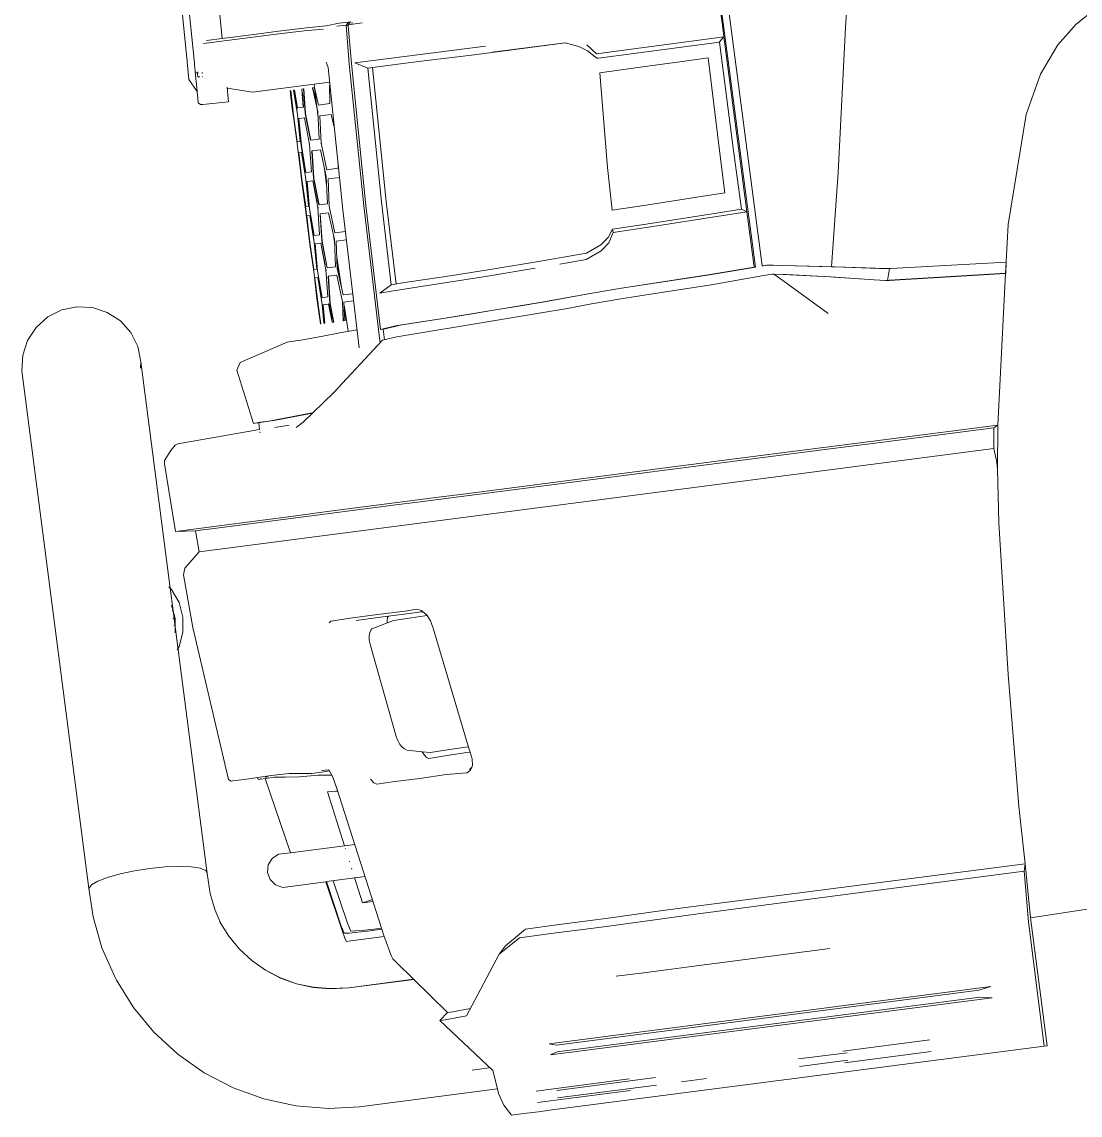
# Model space of a CAD drawing. Header units: millimetres. Extents: x 1010 to 1494, y -119 to 564.
# Drawn here: x 1414.791 to 1415.418, y 479.443 to 480.091 of the extents above; entities that cross this region are included whole.
import ezdxf

# ---------------------------------------------------------------- set-up
doc = ezdxf.new("R2010")
doc.units = ezdxf.units.MM
doc.layers.get('0').update_dxf_attribs({"lineweight": 9})
doc.layers.add('Edges', color=7, linetype='Continuous', lineweight=9)

# ---------------------------------------------------------------- blocks, each defined once
blk = doc.blocks.new('rs')
at = {"layer": 'Edges'}
for p, q in [((-145.713, 13.207), (-145.693, -1.189)), ((-160.62, 8.757), (-160.69, 6.463)), ((-160.878, 6.718), (-160.823, 8.495)), ((-159.827, 7.146), (-159.807, 7.792)), ((-145.9, 7.904), (-145.9, 5.531)), ((-160.276, 7.048), (-159.83, 7.048)), ((-159.827, 7.146), (-159.83, 7.048)), ((-158.938, 7.048), (-159.83, 7.048)), ((-158.241, 7.049), (-158.938, 7.048)), ((-157.455, 7.04), (-158.241, 7.049)), ((-156.91, 7.022), (-157.455, 7.04)), ((-156.536, 7.049), (-156.91, 7.022)), ((-156.274, 7.049), (-156.536, 7.049)), ((-156.274, 7.049), (-156.353, 6.974)), ((-156.216, 7.047), (-156.274, 7.049)), ((-156.216, 7.047), (-156.259, 7.007)), ((-156.213, 7.049), (-156.216, 7.047)), ((-142.532, 5.109), (-142.107, 7.195)), ((-160.878, 6.718), (-160.878, 6.688)), ((-160.878, 6.688), (-160.877, 6.717)), ((-160.362, 6.974), (-158.322, 6.974)), ((-158.322, 6.974), (-157.535, 6.966)), ((-157.535, 6.966), (-156.99, 6.945)), ((-156.615, 6.974), (-156.353, 6.974)), ((-156.353, 6.974), (-156.402, 5.893)), ((-156.294, 6.946), (-156.353, 6.974)), ((-156.294, 6.954), (-156.353, 6.974)), ((-156.343, 5.893), (-156.294, 6.946)), ((-156.294, 6.954), (-156.293, 6.974)), ((-156.294, 6.954), (-156.294, 6.946)), ((-156.259, 7.007), (-156.293, 6.974)), ((-155.897, 6.974), (-156.293, 6.974)), ((-156.259, 7.007), (-156.258, 7.007)), ((-156.205, 7.011), (-156.154, 7.015)), ((-145.933, 6.974), (-145.931, 5.531)), ((-160.883, 6.528), (-160.898, 6.034)), ((-160.882, 6.557), (-160.883, 6.528)), ((-160.879, 6.637), (-160.882, 6.557)), ((-160.879, 6.656), (-160.878, 6.688)), ((-160.879, 6.656), (-160.879, 6.637)), ((-160.691, 6.44), (-160.693, 6.384)), ((-160.69, 6.463), (-160.691, 6.441)), ((-160.691, 6.44), (-160.691, 6.441)), ((-160.696, 6.221), (-160.715, 5.676)), ((-160.694, 6.319), (-160.696, 6.256)), ((-160.696, 6.256), (-160.694, 6.257)), ((-160.695, 6.247), (-160.696, 6.256)), ((-160.695, 6.247), (-160.696, 6.221)), ((-160.693, 6.361), (-160.694, 6.346)), ((-160.694, 6.346), (-160.694, 6.337)), ((-160.694, 6.337), (-160.694, 6.319)), ((-160.694, 6.213), (-160.693, 6.218)), ((-160.693, 6.212), (-160.694, 6.213)), ((-160.693, 6.384), (-160.693, 6.361)), ((-160.693, 6.244), (-160.692, 6.249)), ((-160.692, 6.242), (-160.693, 6.244)), ((-160.692, 6.249), (-160.691, 6.25)), ((-160.646, 6.181), (-160.667, 6.203)), ((-160.641, 6.163), (-160.644, 6.07)), ((-160.627, 6.163), (-160.626, 6.213)), ((-160.498, 6.173), (-160.519, 6.173)), ((-160.499, 6.16), (-160.518, 6.16)), ((-160.898, 6.034), (-160.712, 5.672)), ((-160.587, 6.069), (-160.644, 6.07)), ((-160.505, 6.066), (-160.508, 6.066)), ((-157.001, 5.868), (-157.103, 1.869)), ((-157.033, 6.019), (-157.001, 5.868)), ((-156.402, 5.893), (-156.512, 1.903)), ((-156.45, 1.904), (-156.343, 5.893)), ((-156.247, 5.893), (-155.905, 5.703)), ((-156.247, 5.893), (-152.567, 5.893)), ((-160.718, 5.582), (-160.722, 5.351)), ((-160.718, 5.582), (-160.716, 5.628)), ((-160.715, 5.584), (-160.718, 5.582)), ((-160.715, 5.676), (-160.716, 5.636)), ((-160.716, 5.636), (-160.716, 5.628)), ((-159.881, 5.364), (-159.871, 5.684)), ((-159.18, 5.454), (-159.872, 5.652)), ((-156.006, 1.949), (-155.905, 5.703)), ((-155.905, 5.703), (-155.771, 5.701)), ((-155.771, 5.701), (-155.872, 1.949)), ((-154.766, 5.701), (-155.771, 5.701)), ((-154.17, 5.7), (-154.766, 5.701)), ((-153.531, 5.695), (-154.17, 5.7)), ((-152.914, 5.694), (-153.531, 5.695)), ((-152.914, 5.694), (-150.337, 5.694)), ((-150.347, 5.698), (-152.403, 5.698)), ((-149.984, 5.541), (-150.347, 5.698)), ((-149.984, 5.541), (-149.756, 5.39)), ((-149.515, 5.279), (-149.758, 5.566)), ((-145.931, 5.531), (-145.9, 5.531)), ((-145.931, 5.531), (-145.93, 5.295)), ((-145.887, -1.201), (-145.9, 5.531)), ((-160.722, 5.351), (-160.669, 5.294)), ((-160.669, 5.294), (-160.605, 5.291)), ((-160.605, 5.291), (-159.884, 5.271)), ((-159.881, 5.351), (-159.884, 5.271)), ((-159.881, 5.351), (-159.881, 5.364)), ((-157.45, 5.454), (-159.18, 5.454)), ((-158.134, 5.357), (-158.14, 4.859)), ((-158.139, 4.859), (-158.133, 5.357)), ((-158.133, 5.357), (-158.134, 5.357)), ((-158.133, 4.672), (-158.124, 5.357)), ((-158.124, 5.357), (-158.133, 5.357)), ((-158.121, 5.357), (-158.132, 4.672)), ((-158.124, 5.357), (-158.121, 5.357)), ((-158.039, 5.357), (-158.015, 4.672)), ((-158.035, 5.357), (-158.039, 5.357)), ((-158.015, 4.792), (-158.035, 5.357)), ((-158.015, 5.357), (-158.035, 5.357)), ((-157.996, 4.859), (-158.015, 5.357)), ((-158.015, 5.357), (-158.011, 5.357)), ((-158.011, 5.357), (-157.992, 4.859)), ((-157.806, 5.357), (-157.836, 4.859)), ((-157.829, 4.859), (-157.805, 5.256)), ((-157.756, 5.357), (-157.806, 5.357)), ((-157.799, 4.672), (-157.756, 5.357)), ((-157.748, 5.357), (-157.792, 4.672)), ((-157.756, 5.357), (-157.748, 5.357)), ((-157.504, 5.357), (-157.446, 4.672)), ((-157.494, 5.357), (-157.504, 5.357)), ((-157.494, 5.357), (-157.451, 5.357)), ((-157.454, 4.881), (-157.494, 5.357)), ((-157.454, 4.881), (-157.451, 5.357)), ((-157.451, 5.357), (-157.45, 5.454)), ((-157.447, 5.357), (-157.451, 5.357)), ((-157.45, 5.454), (-157.012, 5.454)), ((-157.404, 4.859), (-157.447, 5.357)), ((-157.028, 5.357), (-157.083, 4.859)), ((-157.014, 5.357), (-157.028, 5.357)), ((-149.756, 5.39), (-149.529, 5.155)), ((-145.93, 5.295), (-149.515, 5.279)), ((-145.93, 5.295), (-146.074, 5.168)), ((-145.93, 5.295), (-145.928, 2.156)), ((-149.529, 5.155), (-149.476, 5.151)), ((-149.476, 5.151), (-149.48, 5.156)), ((-149.476, 5.151), (-146.074, 5.164)), ((-146.074, 5.168), (-146.074, 5.164)), ((-146.074, 5.164), (-146.07, 2.176)), ((-142.532, 5.109), (-143.255, 1.125)), ((-158.14, 4.859), (-158.14, 4.554)), ((-158.14, 4.859), (-158.139, 4.859)), ((-158.139, 4.859), (-158.139, 4.554)), ((-158.123, 3.916), (-158.133, 4.672)), ((-158.132, 4.672), (-158.121, 3.916)), ((-158.015, 4.672), (-158.042, 3.916)), ((-157.836, 4.859), (-157.996, 4.859)), ((-157.836, 4.859), (-157.829, 4.859)), ((-157.751, 3.916), (-157.799, 4.672)), ((-157.792, 4.672), (-157.744, 3.916)), ((-157.446, 4.672), (-157.509, 3.916)), ((-157.455, 4.561), (-157.454, 4.769)), ((-157.454, 4.769), (-157.454, 4.881)), ((-157.083, 4.859), (-157.404, 4.859)), ((-149.624, 2.088), (-149.496, 4.742)), ((-149.496, 4.742), (-148.489, 4.748)), ((-148.489, 4.748), (-147.175, 4.758)), ((-147.175, 4.758), (-146.443, 4.762)), ((-146.443, 4.762), (-146.463, 2.163)), ((-135.58, 4.713), (-136.13, 4.372)), ((-158.14, 4.554), (-158.132, 3.796)), ((-158.139, 4.554), (-158.14, 4.554)), ((-158.13, 3.796), (-158.139, 4.554)), ((-158.038, 3.916), (-158.017, 4.497)), ((-158.025, 3.796), (-157.996, 4.554)), ((-157.992, 4.554), (-158.021, 3.796)), ((-157.996, 4.554), (-157.992, 4.554)), ((-157.836, 4.554), (-157.992, 4.554)), ((-157.836, 4.554), (-157.79, 3.796)), ((-157.469, 3.796), (-157.404, 4.554)), ((-157.404, 4.554), (-157.083, 4.554)), ((-157.083, 4.554), (-157.044, 4.192)), ((-136.13, 4.372), (-136.714, 3.867)), ((-158.132, 3.796), (-158.14, 3.039)), ((-158.139, 3.039), (-158.13, 3.796)), ((-158.042, 3.916), (-158.123, 3.916)), ((-158.042, 3.916), (-158.038, 3.916)), ((-157.996, 3.039), (-158.025, 3.796)), ((-158.021, 3.796), (-157.992, 3.039)), ((-157.79, 3.796), (-157.836, 3.039)), ((-157.509, 3.916), (-157.751, 3.916)), ((-157.404, 3.039), (-157.469, 3.796)), ((-157.46, 3.692), (-157.459, 3.915)), ((-136.714, 3.867), (-137.295, 3.118)), ((-158.133, 2.853), (-158.123, 3.61)), ((-158.121, 3.61), (-158.132, 2.853)), ((-158.123, 3.61), (-158.121, 3.61)), ((-158.042, 3.61), (-158.121, 3.61)), ((-158.042, 3.61), (-158.015, 2.853)), ((-157.799, 2.853), (-157.751, 3.61)), ((-157.744, 3.61), (-157.792, 2.853)), ((-157.751, 3.61), (-157.744, 3.61)), ((-157.509, 3.61), (-157.744, 3.61)), ((-157.509, 3.61), (-157.446, 2.853)), ((-157.466, 2.612), (-157.464, 3.064)), ((-157.07, 3.156), (-157.083, 3.039)), ((-137.295, 3.118), (-137.838, 2.055)), ((-158.14, 3.039), (-158.139, 3.039)), ((-158.14, 2.779), (-158.14, 3.039)), ((-158.139, 2.779), (-158.14, 2.779)), ((-158.14, 2.779), (-158.132, 2.022)), ((-158.139, 2.779), (-158.139, 3.039)), ((-158.13, 2.022), (-158.139, 2.779)), ((-158.123, 2.095), (-158.133, 2.853)), ((-158.132, 2.853), (-158.121, 2.095)), ((-158.015, 2.853), (-158.042, 2.095)), ((-158.025, 2.022), (-157.996, 2.779)), ((-157.992, 2.779), (-158.021, 2.022)), ((-157.836, 3.039), (-157.996, 3.039)), ((-157.996, 2.779), (-157.992, 2.779)), ((-157.992, 2.779), (-157.836, 2.779)), ((-157.836, 2.779), (-157.79, 2.022)), ((-157.829, 2.779), (-157.836, 2.779)), ((-157.792, 2.165), (-157.829, 2.779)), ((-157.751, 2.095), (-157.799, 2.853)), ((-157.792, 2.853), (-157.744, 2.095)), ((-157.446, 2.853), (-157.509, 2.095)), ((-157.469, 2.022), (-157.404, 2.779)), ((-157.083, 3.039), (-157.404, 3.039)), ((-157.404, 2.779), (-157.083, 2.779)), ((-157.083, 2.779), (-157.081, 2.756)), ((-158.038, 2.095), (-158.017, 2.673)), ((-146.463, 2.163), (-146.469, 0.971)), ((-146.07, 2.176), (-146.064, 0.458)), ((-145.928, 2.156), (-145.923, 0.366)), ((-158.132, 2.022), (-158.14, 1.265)), ((-158.139, 1.265), (-158.13, 2.022)), ((-158.133, 1.079), (-158.123, 1.836)), ((-158.121, 1.836), (-158.132, 1.079)), ((-158.042, 2.095), (-158.123, 2.095)), ((-158.123, 1.836), (-158.121, 1.836)), ((-158.121, 1.836), (-158.042, 1.836)), ((-158.042, 2.095), (-158.038, 2.095)), ((-158.042, 1.836), (-158.015, 1.079)), ((-158.038, 1.836), (-158.042, 1.836)), ((-158.017, 1.248), (-158.038, 1.836)), ((-157.996, 1.265), (-158.025, 2.022)), ((-158.021, 2.022), (-157.992, 1.265)), ((-157.79, 2.022), (-157.836, 1.265)), ((-157.799, 1.079), (-157.751, 1.836)), ((-157.744, 1.836), (-157.792, 1.079)), ((-157.785, 1.995), (-157.783, 2.022)), ((-157.783, 2.022), (-157.784, 2.034)), ((-157.509, 2.095), (-157.751, 2.095)), ((-157.751, 1.836), (-157.744, 1.836)), ((-157.509, 1.836), (-157.744, 1.836)), ((-157.509, 1.836), (-157.446, 1.079)), ((-157.404, 1.265), (-157.469, 2.022)), ((-157.103, 1.869), (-157.147, -2.006)), ((-156.512, 1.903), (-156.55, -1.569)), ((-156.487, -1.575), (-156.45, 1.904)), ((-156.032, -0.38), (-156.006, 1.949)), ((-155.872, 1.949), (-155.898, -0.376)), ((-149.644, 0.893), (-149.624, 2.088)), ((-138.736, -0.929), (-137.838, 2.055)), ((-158.14, 1.265), (-158.14, 1.027)), ((-158.14, 1.265), (-158.139, 1.265)), ((-158.139, 1.027), (-158.139, 1.265)), ((-157.836, 1.265), (-157.996, 1.265)), ((-157.11, 1.265), (-157.404, 1.265)), ((-158.14, 1.027), (-158.132, 0.27)), ((-158.139, 1.027), (-158.14, 1.027)), ((-158.13, 0.27), (-158.139, 1.027)), ((-158.123, 0.321), (-158.133, 1.079)), ((-158.132, 1.079), (-158.121, 0.321)), ((-158.015, 1.079), (-158.042, 0.321)), ((-158.025, 0.27), (-157.996, 1.027)), ((-157.992, 1.027), (-158.021, 0.27)), ((-157.996, 1.027), (-157.992, 1.027)), ((-157.992, 1.027), (-157.836, 1.027)), ((-157.836, 1.027), (-157.79, 0.27)), ((-157.829, 1.027), (-157.836, 1.027)), ((-157.792, 0.413), (-157.829, 1.027)), ((-157.751, 0.321), (-157.799, 1.079)), ((-157.792, 1.079), (-157.744, 0.321)), ((-157.446, 1.079), (-157.509, 0.321)), ((-157.469, 0.27), (-157.404, 1.027)), ((-157.452, 1.011), (-157.456, 1.197)), ((-157.404, 1.027), (-157.113, 1.027)), ((-147.258, 0.949), (-148.685, 0.913)), ((-146.469, 0.971), (-147.258, 0.949)), ((-143.778, -1.46), (-143.255, 1.125)), ((-158.038, 0.321), (-158.017, 0.897)), ((-148.685, 0.913), (-149.644, 0.893)), ((-158.121, 0.321), (-158.123, 0.321)), ((-158.042, 0.321), (-158.121, 0.321)), ((-158.042, 0.321), (-158.038, 0.321)), ((-157.509, 0.321), (-157.751, 0.321)), ((-157.44, 0.488), (-157.459, 0.27)), ((-157.423, -0.273), (-157.442, 0.585)), ((-149.708, 0.366), (-149.854, 0.151)), ((-148.753, 0.386), (-149.708, 0.366)), ((-149.708, 0.366), (-149.7, 0.268)), ((-147.304, 0.422), (-148.753, 0.386)), ((-148.702, 0.29), (-147.199, 0.327)), ((-146.064, 0.458), (-147.304, 0.422)), ((-147.199, 0.327), (-145.923, 0.366)), ((-146.064, 0.458), (-145.923, 0.366)), ((-145.923, 0.366), (-145.92, -1.198)), ((-165.249, 0.108), (-165.659, -0.037)), ((-164.815, 0.143), (-165.249, 0.108)), ((-164.387, 0.063), (-164.815, 0.143)), ((-163.995, -0.124), (-164.387, 0.063)), ((-158.132, 0.27), (-158.14, -0.488)), ((-158.139, -0.488), (-158.13, 0.27)), ((-158.133, -0.674), (-158.123, 0.084)), ((-158.121, 0.084), (-158.132, -0.674)), ((-158.123, 0.084), (-158.121, 0.084)), ((-158.042, 0.084), (-158.121, 0.084)), ((-158.042, 0.084), (-158.015, -0.674)), ((-157.996, -0.488), (-158.025, 0.27)), ((-158.021, 0.27), (-157.992, -0.488)), ((-157.79, 0.27), (-157.836, -0.488)), ((-157.799, -0.674), (-157.751, 0.084)), ((-157.744, 0.084), (-157.792, -0.674)), ((-157.785, 0.243), (-157.783, 0.27)), ((-157.783, 0.27), (-157.784, 0.278)), ((-157.751, 0.084), (-157.744, 0.084)), ((-157.509, 0.084), (-157.744, 0.084)), ((-157.509, 0.084), (-157.446, -0.674)), ((-157.404, -0.488), (-157.469, 0.27)), ((-157.459, 0.27), (-157.427, -0.101)), ((-150.093, -0.191), (-149.86, 0.002)), ((-149.854, 0.151), (-150.082, -0.031)), ((-149.86, 0.002), (-149.7, 0.268)), ((-149.7, 0.268), (-148.702, 0.29)), ((-166.019, -0.284), (-166.302, -0.615)), ((-165.659, -0.037), (-166.019, -0.284)), ((-163.665, -0.407), (-163.995, -0.124)), ((-153.123, -0.305), (-154.372, -0.34)), ((-151.869, -0.265), (-153.123, -0.305)), ((-151.217, -0.239), (-151.869, -0.265)), ((-150.517, -0.209), (-151.217, -0.239)), ((-150.548, -0.38), (-150.093, -0.191)), ((-150.082, -0.031), (-150.517, -0.209)), ((-163.42, -0.766), (-163.665, -0.407)), ((-158.14, -0.488), (-158.139, -0.488)), ((-158.14, -0.687), (-158.14, -0.488)), ((-158.139, -0.687), (-158.139, -0.488)), ((-157.836, -0.488), (-157.996, -0.488)), ((-157.13, -0.488), (-157.404, -0.488)), ((-156.032, -0.38), (-156.375, -0.567)), ((-156.375, -0.567), (-156.051, -0.557)), ((-156.051, -0.557), (-155.336, -0.54)), ((-155.715, -0.37), (-156.032, -0.38)), ((-154.372, -0.34), (-155.715, -0.37)), ((-155.336, -0.54), (-154.664, -0.522)), ((-153.339, -0.482), (-154.664, -0.522)), ((-151.986, -0.439), (-153.339, -0.482)), ((-151.289, -0.412), (-150.548, -0.38)), ((-166.302, -0.615), (-166.491, -1.008)), ((-163.276, -1.176), (-163.42, -0.766)), ((-158.14, -0.687), (-158.134, -1.204)), ((-158.139, -0.687), (-158.14, -0.687)), ((-158.133, -1.204), (-158.139, -0.687)), ((-158.126, -1.204), (-158.133, -0.674)), ((-158.132, -0.674), (-158.124, -1.204)), ((-158.015, -0.674), (-158.034, -1.204)), ((-158.031, -1.204), (-158.015, -0.796)), ((-158.016, -1.204), (-157.996, -0.687)), ((-157.992, -0.687), (-158.012, -1.204)), ((-157.996, -0.687), (-157.992, -0.687)), ((-157.836, -0.687), (-157.992, -0.687)), ((-157.836, -0.687), (-157.805, -1.204)), ((-157.829, -0.687), (-157.836, -0.687)), ((-157.804, -1.104), (-157.829, -0.687)), ((-157.766, -1.204), (-157.799, -0.674)), ((-157.792, -0.674), (-157.759, -1.204)), ((-157.446, -0.674), (-157.491, -1.204)), ((-157.481, -1.204), (-157.447, -0.802)), ((-157.449, -1.204), (-157.404, -0.687)), ((-157.409, -0.871), (-157.439, -1.204)), ((-157.395, -1.513), (-157.411, -0.77)), ((-157.404, -0.687), (-157.132, -0.687)), ((-166.491, -1.008), (-166.572, -1.436)), ((-163.243, -1.61), (-163.276, -1.176)), ((-158.134, -1.204), (-158.124, -1.204)), ((-158.034, -1.204), (-158.031, -1.204)), ((-158.016, -1.204), (-158.031, -1.204)), ((-158.012, -1.204), (-158.016, -1.204)), ((-157.766, -1.204), (-157.805, -1.204)), ((-157.759, -1.204), (-157.766, -1.204)), ((-157.491, -1.204), (-157.481, -1.204)), ((-157.481, -1.204), (-157.449, -1.204)), ((-157.439, -1.204), (-157.449, -1.204)), ((-147.225, -1.244), (-145.924, -1.198)), ((-147.188, -1.247), (-145.887, -1.201)), ((-145.92, -1.198), (-145.924, -1.198)), ((-145.92, -1.198), (-145.887, -1.201)), ((-145.693, -1.189), (-145.661, -1.188)), ((-145.661, -1.195), (-145.693, -1.189)), ((-145.56, -1.185), (-145.661, -1.188)), ((-145.661, -1.195), (-145.661, -1.188)), ((-145.527, -1.191), (-145.661, -1.195)), ((-145.527, -1.191), (-145.56, -1.185)), ((-145.386, -1.206), (-145.527, -1.191)), ((-145.386, -1.206), (-145.101, -1.25)), ((-138.924, -1.953), (-138.736, -0.929)), ((-166.572, -16.007), (-166.572, -1.436)), ((-157.63, -1.526), (-158.11, -1.555)), ((-157.141, -1.5), (-157.63, -1.526)), ((-155.335, -1.512), (-156.059, -1.53)), ((-155.93, -1.53), (-155.208, -1.512)), ((-154.663, -1.493), (-155.335, -1.512)), ((-155.208, -1.512), (-154.539, -1.493)), ((-152.664, -1.427), (-154.663, -1.493)), ((-154.539, -1.493), (-153.892, -1.473)), ((-153.892, -1.473), (-153.236, -1.451)), ((-153.236, -1.451), (-152.572, -1.428)), ((-151.986, -1.402), (-152.664, -1.427)), ((-152.572, -1.428), (-151.906, -1.404)), ((-151.293, -1.373), (-151.986, -1.402)), ((-151.906, -1.404), (-151.224, -1.375)), ((-150.556, -1.336), (-151.293, -1.373)), ((-151.224, -1.375), (-150.495, -1.337)), ((-149.725, -1.301), (-150.556, -1.336)), ((-150.495, -1.337), (-149.671, -1.303)), ((-149.725, -1.301), (-147.233, -1.244)), ((-149.671, -1.303), (-147.188, -1.247)), ((-147.233, -1.244), (-147.225, -1.244)), ((-147.229, -1.535), (-145.684, -1.458)), ((-145.684, -1.458), (-145.455, -1.453)), ((-145.455, -1.453), (-145.405, -1.456)), ((-145.405, -1.456), (-145.398, -1.463)), ((-145.405, -1.456), (-145.144, -1.499)), ((-145.398, -1.463), (-145.397, -1.463)), ((-145.173, -1.669), (-145.398, -1.463)), ((-145.144, -1.499), (-143.837, -1.742)), ((-145.144, -1.499), (-145.057, -1.513)), ((-145.101, -1.25), (-143.778, -1.46)), ((-145.101, -1.25), (-143.684, -1.477)), ((-145.053, -1.513), (-145.057, -1.513)), ((-145.053, -1.513), (-143.837, -1.742)), ((-143.684, -1.477), (-143.778, -1.46)), ((-142.459, -1.682), (-143.684, -1.477)), ((-142.552, -1.661), (-143.684, -1.477)), ((-163.276, -1.784), (-163.243, -1.61)), ((-163.243, -1.61), (-163.243, -7.983)), ((-160.497, -1.991), (-159.122, -1.595)), ((-159.076, -1.595), (-159.122, -1.595)), ((-158.942, -1.592), (-159.076, -1.595)), ((-158.735, -1.587), (-158.942, -1.592)), ((-158.468, -1.575), (-158.735, -1.587)), ((-158.11, -1.555), (-158.468, -1.575)), ((-156.55, -1.569), (-156.553, -1.886)), ((-156.059, -1.53), (-156.487, -1.575)), ((-156.487, -1.575), (-156.357, -1.575)), ((-156.414, -1.877), (-156.419, -1.575)), ((-156.357, -1.575), (-155.93, -1.53)), ((-156.062, -1.84), (-153.342, -1.746)), ((-155.973, -1.53), (-155.907, -1.527)), ((-153.342, -1.746), (-151.986, -1.697)), ((-151.986, -1.697), (-151.293, -1.667)), ((-151.293, -1.667), (-150.559, -1.628)), ((-150.559, -1.628), (-149.729, -1.592)), ((-149.729, -1.592), (-148.769, -1.568)), ((-148.769, -1.568), (-147.229, -1.535)), ((-145.173, -1.669), (-144.041, -2.747)), ((-143.837, -1.742), (-143.74, -1.759)), ((-143.837, -1.742), (-142.64, -1.98)), ((-143.74, -1.759), (-143.037, -1.901)), ((-142.238, -1.71), (-142.552, -1.661)), ((-142.552, -1.661), (-142.179, -1.722)), ((-142.179, -1.722), (-142.459, -1.682)), ((-142.273, -2.041), (-142.179, -1.722)), ((-142.144, -1.719), (-142.238, -1.71)), ((-142.179, -1.722), (-142.238, -1.71)), ((-142.144, -1.719), (-142.179, -1.722)), ((-142.144, -1.719), (-142.137, -1.719)), ((-142.137, -1.719), (-138.925, -1.96)), ((-160.618, -2.186), (-160.497, -1.991)), ((-158.025, -3.165), (-156.477, -1.883)), ((-156.553, -1.886), (-156.547, -1.941)), ((-156.477, -1.883), (-156.062, -1.84)), ((-142.64, -1.98), (-142.333, -2.036)), ((-142.333, -2.036), (-142.232, -2.045)), ((-142.232, -2.045), (-142.217, -2.042)), ((-142.232, -2.045), (-138.981, -2.269)), ((-138.974, -2.263), (-142.217, -2.042)), ((-138.925, -1.96), (-138.981, -2.269)), ((-138.974, -2.263), (-138.918, -1.954)), ((-138.925, -1.96), (-138.924, -1.953)), ((-138.918, -1.954), (-138.925, -1.96)), ((-138.918, -1.954), (-138.924, -1.953)), ((-160.348, -3.722), (-160.618, -2.186)), ((-139.741, -6.441), (-138.981, -2.269)), ((-138.981, -2.269), (-138.974, -2.263)), ((-158.967, -3.868), (-158.025, -3.165)), ((-159.22, -3.676), (-158.687, -3.644)), ((-159.072, -3.676), (-158.679, -3.653)), ((-158.687, -3.644), (-158.666, -3.643)), ((-162.516, -4.013), (-160.199, -3.91)), ((-160.348, -3.722), (-160.296, -3.721)), ((-160.296, -3.721), (-160.146, -3.718)), ((-160.199, -3.722), (-160.296, -3.721)), ((-160.147, -3.721), (-160.199, -3.722)), ((-160.199, -3.914), (-160.199, -3.722)), ((-160.147, -3.721), (-159.998, -3.718)), ((-160.146, -3.718), (-159.917, -3.712)), ((-159.998, -3.718), (-159.769, -3.712)), ((-159.917, -3.712), (-159.619, -3.699)), ((-159.769, -3.712), (-159.471, -3.699)), ((-159.478, -3.906), (-159.769, -3.911)), ((-159.22, -3.676), (-159.619, -3.699)), ((-159.363, -3.904), (-159.478, -3.906)), ((-159.471, -3.699), (-159.072, -3.676)), ((-159.175, -3.989), (-158.967, -3.868)), ((-162.948, -4.429), (-162.735, -4.179)), ((-162.735, -4.179), (-162.595, -4.048)), ((-162.595, -4.048), (-162.516, -4.013)), ((-160.199, -4.007), (-160.199, -3.976)), ((-162.96, -4.524), (-162.948, -4.429)), ((-162.895, -6.431), (-162.96, -4.524)), ((-162.339, -6.491), (-162.895, -6.431)), ((-159.432, -6.431), (-162.895, -6.431)), ((-162.284, -6.49), (-162.339, -6.491)), ((-162.31, -7.08), (-162.339, -6.491)), ((-161.887, -6.49), (-162.284, -6.49)), ((-161.887, -6.49), (-161.6, -6.491)), ((-161.6, -6.491), (-156.772, -6.491)), ((-159.432, -6.431), (-158.687, -6.432)), ((-155.564, -6.432), (-158.687, -6.432)), ((-156.772, -6.491), (-156.01, -6.493)), ((-156.01, -6.493), (-144.695, -6.497)), ((-155.564, -6.432), (-154.717, -6.434)), ((-147.509, -6.434), (-154.717, -6.434)), ((-147.509, -6.434), (-144.725, -6.438)), ((-144.725, -6.438), (-142.813, -6.444)), ((-144.695, -6.497), (-142.839, -6.503)), ((-142.839, -6.503), (-139.862, -6.5)), ((-139.741, -6.441), (-142.813, -6.444)), ((-139.862, -6.5), (-139.931, -7.082)), ((-139.741, -6.441), (-139.907, -7.661)), ((-139.741, -6.441), (-139.862, -6.5)), ((-162.765, -7.489), (-162.31, -7.08)), ((-139.931, -7.082), (-162.31, -7.08)), ((-139.9, -7.468), (-139.931, -7.082)), ((-162.824, -7.666), (-162.765, -7.489)), ((-139.907, -7.661), (-139.9, -7.468)), ((-162.76, -9.16), (-162.824, -7.666)), ((-140.06, -9.155), (-139.907, -7.661)), ((-163.276, -7.94), (-163.209, -8.027)), ((-163.243, -7.983), (-163.244, -8.623)), ((-163.209, -8.027), (-163.048, -8.415)), ((-163.276, -8.463), (-163.261, -8.495)), ((-163.261, -8.495), (-163.244, -8.623)), ((-163.048, -8.415), (-162.994, -8.831)), ((-163.244, -8.623), (-163.276, -8.623)), ((-163.276, -8.831), (-163.215, -8.831)), ((-163.244, -8.623), (-163.243, -8.629)), ((-163.243, -16.022), (-163.243, -8.629)), ((-163.243, -8.629), (-163.213, -8.845)), ((-163.213, -8.845), (-163.24, -9.039)), ((-162.994, -8.831), (-163.048, -9.247)), ((-163.24, -9.039), (-163.276, -9.039)), ((-163.243, -9.06), (-163.261, -9.194)), ((-163.24, -9.039), (-163.243, -9.06)), ((-140.348, -13.383), (-140.06, -9.155)), ((-163.261, -9.194), (-163.276, -9.226)), ((-163.048, -9.247), (-163.209, -9.635)), ((-162.318, -13.495), (-162.76, -9.16)), ((-157.597, -9.462), (-158.371, -9.463)), ((-156.821, -9.465), (-157.597, -9.462)), ((-156.488, -9.456), (-156.821, -9.465)), ((-156.488, -9.456), (-156.368, -9.505)), ((-163.209, -9.635), (-163.276, -9.722)), ((-158.916, -9.478), (-158.964, -9.52)), ((-158.371, -9.463), (-158.916, -9.478)), ((-158.206, -9.545), (-157.46, -9.544)), ((-157.181, -9.684), (-157.802, -9.836)), ((-157.46, -9.544), (-156.71, -9.547)), ((-157.362, -9.728), (-157.358, -9.675)), ((-157.358, -9.675), (-157.331, -9.57)), ((-157.331, -9.57), (-157.303, -9.545)), ((-156.736, -9.671), (-157.181, -9.684)), ((-156.229, -9.668), (-156.736, -9.671)), ((-156.71, -9.547), (-156.389, -9.538)), ((-156.389, -9.538), (-156.3, -9.575)), ((-156.388, -9.517), (-156.356, -9.517)), ((-156.368, -9.505), (-156.356, -9.517)), ((-156.338, -9.536), (-156.356, -9.517)), ((-156.355, -9.537), (-156.338, -9.536)), ((-156.247, -9.63), (-156.338, -9.536)), ((-156.229, -9.668), (-156.247, -9.63)), ((-156.156, -9.823), (-156.229, -9.668)), ((-157.917, -10.139), (-157.908, -10.026)), ((-157.908, -10.026), (-157.888, -9.952)), ((-157.839, -9.868), (-157.888, -9.952)), ((-157.802, -9.836), (-157.839, -9.868)), ((-156.156, -9.823), (-156.101, -10.035)), ((-155.557, -13.457), (-156.101, -10.035)), ((-157.904, -10.29), (-157.917, -10.139)), ((-157.521, -12.904), (-157.904, -10.29)), ((-157.489, -13.017), (-157.521, -12.904)), ((-157.458, -13.122), (-157.489, -13.017)), ((-157.407, -13.196), (-157.458, -13.122)), ((-157.334, -13.278), (-157.407, -13.196)), ((-157.334, -13.278), (-157.275, -13.318)), ((-156.851, -13.421), (-157.275, -13.318)), ((-156.827, -13.481), (-156.851, -13.421)), ((-156.628, -13.475), (-156.851, -13.421)), ((-140.516, -16.839), (-140.348, -13.383)), ((-162.253, -13.55), (-162.318, -13.495)), ((-162.253, -13.55), (-162.198, -13.549)), ((-162.198, -13.549), (-162.041, -13.549)), ((-161.805, -13.546), (-162.041, -13.549)), ((-161.511, -13.542), (-161.805, -13.546)), ((-161.508, -13.541), (-161.511, -13.542)), ((-161.494, -13.601), (-161.511, -13.542)), ((-161.508, -13.541), (-161.122, -13.536)), ((-161.494, -13.601), (-161.438, -13.601)), ((-161.42, -13.586), (-161.441, -13.59)), ((-161.438, -13.601), (-161.281, -13.599)), ((-160.862, -15.742), (-161.299, -13.599)), ((-161.252, -13.563), (-161.292, -13.563)), ((-161.281, -13.599), (-161.045, -13.596)), ((-161.21, -13.563), (-161.252, -13.563)), ((-161.122, -13.536), (-160.614, -13.543)), ((-161.045, -13.596), (-160.738, -13.628)), ((-160.738, -13.628), (-160.34, -13.671)), ((-160.614, -13.543), (-159.983, -13.625)), ((-160.34, -13.671), (-159.826, -13.691)), ((-159.983, -13.625), (-159.651, -13.619)), ((-159.826, -13.691), (-159.441, -13.739)), ((-159.501, -13.582), (-159.713, -13.577)), ((-159.651, -13.619), (-159.487, -13.617)), ((-159.417, -13.799), (-159.501, -13.582)), ((-156.759, -13.582), (-156.827, -13.481)), ((-156.692, -13.629), (-156.759, -13.582)), ((-156.241, -13.611), (-156.692, -13.629)), ((-156.628, -13.475), (-156.212, -13.457)), ((-155.624, -13.602), (-156.241, -13.611)), ((-156.212, -13.457), (-155.642, -13.451)), ((-155.642, -13.451), (-155.558, -13.448)), ((-155.529, -13.6), (-155.624, -13.602)), ((-155.529, -13.6), (-155.557, -13.457)), ((-155.492, -13.793), (-155.529, -13.6)), ((-159.347, -14.13), (-159.417, -13.799)), ((-158.382, -13.991), (-158.306, -14.105)), ((-155.586, -14.1), (-155.514, -13.979)), ((-155.514, -13.979), (-155.492, -13.793)), ((-159.623, -14.192), (-159.397, -14.201)), ((-159.344, -15.742), (-159.623, -14.192)), ((-159.397, -14.201), (-159.333, -14.208)), ((-158.571, -18.398), (-159.347, -14.13)), ((-158.306, -14.105), (-158.231, -14.158)), ((-158.231, -14.158), (-157.718, -14.148)), ((-157.718, -14.148), (-157.01, -14.149)), ((-157.01, -14.149), (-156.27, -14.138)), ((-156.27, -14.138), (-155.681, -14.166)), ((-155.681, -14.166), (-155.586, -14.1)), ((-155.553, -14.045), (-155.61, -14.084)), ((-155.564, -14.065), (-155.569, -14.067)), ((-155.52, -14.046), (-155.521, -14.046)), ((-166.302, -15.837), (-166.491, -15.919)), ((-166.019, -15.767), (-166.302, -15.837)), ((-165.659, -15.714), (-166.019, -15.767)), ((-165.249, -15.681), (-165.659, -15.714)), ((-164.815, -15.672), (-165.249, -15.681)), ((-164.387, -15.685), (-164.815, -15.672)), ((-163.995, -15.721), (-164.387, -15.685)), ((-163.665, -15.777), (-163.995, -15.721)), ((-163.42, -15.849), (-163.665, -15.777)), ((-163.276, -15.933), (-163.42, -15.849)), ((-161.527, -16), (-161.395, -15.834)), ((-161.395, -15.834), (-161.204, -15.742)), ((-161.204, -15.742), (-160.862, -15.742)), ((-160.862, -15.742), (-159.054, -15.742)), ((-159.328, -15.834), (-159.329, -15.826)), ((-166.491, -15.919), (-166.572, -16.007)), ((-166.572, -16.007), (-166.561, -16.809)), ((-163.249, -16.004), (-163.276, -15.933)), ((-163.243, -16.022), (-163.249, -16.004)), ((-163.235, -16.582), (-163.243, -16.022)), ((-161.575, -16.207), (-161.527, -16)), ((-161.575, -16.207), (-161.527, -16.414)), ((-161.527, -16.414), (-161.395, -16.581)), ((-159.261, -16.207), (-159.265, -16.186)), ((-159.223, -16.414), (-159.228, -16.39)), ((-163.166, -17.039), (-163.235, -16.582)), ((-161.395, -16.581), (-161.204, -16.673)), ((-159.99, -16.673), (-161.204, -16.673)), ((-159.99, -16.673), (-159.701, -18.144)), ((-159.99, -16.673), (-159.986, -16.673)), ((-159.973, -16.673), (-159.986, -16.673)), ((-159.973, -16.673), (-159.727, -17.928)), ((-158.885, -16.673), (-159.973, -16.673)), ((-159.54, -17.895), (-159.779, -16.673)), ((-159.049, -17.385), (-159.179, -16.661)), ((-166.561, -16.809), (-166.426, -17.699)), ((-163.044, -17.45), (-163.166, -17.039)), ((-140.532, -17.156), (-140.529, -17.09)), ((-140.529, -17.09), (-140.516, -16.839)), ((-159.049, -17.385), (-158.765, -17.333)), ((-158.823, -17.391), (-159.049, -17.385)), ((-158.754, -17.392), (-158.823, -17.391)), ((-140.562, -18.685), (-140.533, -17.245)), ((-140.533, -17.245), (-140.532, -17.156)), ((-166.426, -17.699), (-166.17, -18.564)), ((-163.066, -17.405), (-163.044, -17.45)), ((-163.044, -17.45), (-163.044, -17.451)), ((-163.044, -17.451), (-163.043, -17.454)), ((-163.043, -17.455), (-163.043, -17.454)), ((-162.873, -17.829), (-163.043, -17.455)), ((-162.873, -17.831), (-162.873, -17.829)), ((-162.624, -18.226), (-162.873, -17.831)), ((-159.697, -18.05), (-159.727, -17.928)), ((-159.51, -18.016), (-159.54, -17.895)), ((-162.624, -18.228), (-162.624, -18.226)), ((-162.322, -18.587), (-162.624, -18.228)), ((-159.701, -18.144), (-159.669, -18.276)), ((-159.697, -18.05), (-159.685, -18.099)), ((-159.685, -18.099), (-159.664, -18.165)), ((-159.655, -18.331), (-159.669, -18.276)), ((-159.527, -18.178), (-159.664, -18.165)), ((-159.017, -18.19), (-159.527, -18.178)), ((-159.498, -18.066), (-159.51, -18.016)), ((-159.476, -18.131), (-159.498, -18.066)), ((-159.476, -18.131), (-159.34, -18.144)), ((-159.34, -18.144), (-159.338, -18.144)), ((-159.085, -18.151), (-159.338, -18.144)), ((-158.832, -18.157), (-159.085, -18.151)), ((-158.609, -18.19), (-159.017, -18.19)), ((-158.832, -18.157), (-158.83, -18.157)), ((-158.83, -18.157), (-158.615, -18.157)), ((-166.17, -18.564), (-166.139, -18.642)), ((-162.322, -18.589), (-162.322, -18.587)), ((-161.974, -18.905), (-162.322, -18.589)), ((-159.632, -18.401), (-159.655, -18.331)), ((-159.507, -18.401), (-159.632, -18.401)), ((-159.004, -18.399), (-159.507, -18.401)), ((-158.571, -18.398), (-159.004, -18.399)), ((-158.571, -18.398), (-158.562, -18.448)), ((-158.562, -18.448), (-158.444, -18.947)), ((-166.139, -18.642), (-165.769, -19.461)), ((-161.586, -19.174), (-161.974, -18.905)), ((-161.974, -18.905), (-161.974, -18.907)), ((-161.974, -18.907), (-161.586, -19.177)), ((-154.825, -18.923), (-155.446, -19.3)), ((-155.244, -19.091), (-154.628, -18.708)), ((-153.873, -18.916), (-154.825, -18.923)), ((-154.628, -18.708), (-153.685, -18.697)), ((-153.119, -18.921), (-153.873, -18.916)), ((-153.685, -18.697), (-152.946, -18.698)), ((-152.379, -18.921), (-153.119, -18.921)), ((-152.946, -18.698), (-152.226, -18.695)), ((-151.636, -18.916), (-152.379, -18.921)), ((-152.226, -18.695), (-151.5, -18.687)), ((-150.878, -18.908), (-151.636, -18.916)), ((-151.5, -18.687), (-150.759, -18.679)), ((-150.079, -18.903), (-150.878, -18.908)), ((-150.759, -18.679), (-149.974, -18.675)), ((-148.02, -18.897), (-150.079, -18.903)), ((-149.974, -18.675), (-140.562, -18.685)), ((-148.02, -18.897), (-140.615, -18.891)), ((-140.672, -20.307), (-140.615, -18.891)), ((-140.562, -18.685), (-140.615, -18.891)), ((-140.562, -18.685), (-140.604, -20.203)), ((-161.164, -19.391), (-161.586, -19.174)), ((-161.586, -19.177), (-161.164, -19.393)), ((-158.444, -18.947), (-158.409, -19.049)), ((-158.409, -19.049), (-158.336, -19.147)), ((-158.336, -19.147), (-157.909, -19.689)), ((-155.446, -19.3), (-155.244, -19.091)), ((-165.769, -19.461), (-165.29, -20.225)), ((-160.716, -19.55), (-161.164, -19.391)), ((-161.164, -19.393), (-160.716, -19.552)), ((-155.446, -19.3), (-155.976, -20.052)), ((-160.251, -19.649), (-160.716, -19.55)), ((-160.716, -19.552), (-160.251, -19.651)), ((-159.732, -19.689), (-160.251, -19.649)), ((-160.251, -19.651), (-159.732, -19.692)), ((-157.909, -19.689), (-159.732, -19.689)), ((-159.732, -19.692), (-157.907, -19.692)), ((-157.089, -20.729), (-157.909, -19.689)), ((-155.976, -20.052), (-156.578, -20.891)), ((-165.29, -20.225), (-164.711, -20.919)), ((-152.287, -20.334), (-151.584, -20.335)), ((-151.584, -20.335), (-150.875, -20.338)), ((-150.875, -20.338), (-150.165, -20.338)), ((-150.165, -20.338), (-146.273, -20.33)), ((-140.684, -23.804), (-140.672, -20.307)), ((-138.695, -20.164), (-140.604, -20.203)), ((-140.604, -23.804), (-140.604, -20.203)), ((-157.334, -20.923), (-157.089, -20.729)), ((-157.089, -20.729), (-156.938, -20.727)), ((-156.938, -20.727), (-156.441, -20.7)), ((-164.711, -20.919), (-164.042, -21.53)), ((-157.181, -20.923), (-157.334, -20.923)), ((-157.334, -20.923), (-156.044, -22.501)), ((-156.578, -20.891), (-157.181, -20.923)), ((-164.042, -21.53), (-163.295, -22.048)), ((-154.383, -21.963), (-154.192, -22.023)), ((-141.952, -21.963), (-154.383, -21.963)), ((-142.293, -22.023), (-141.952, -21.963)), ((-163.295, -22.048), (-162.484, -22.464)), ((-154.386, -22.277), (-154.193, -22.217)), ((-141.953, -22.277), (-154.386, -22.277)), ((-142.293, -22.217), (-154.193, -22.217)), ((-142.293, -22.023), (-154.192, -22.023)), ((-141.953, -22.277), (-142.293, -22.217)), ((-162.484, -22.464), (-161.624, -22.77)), ((-156.411, -22.412), (-156.612, -22.412)), ((-156.133, -22.409), (-156.411, -22.412)), ((-156.119, -22.409), (-156.133, -22.409)), ((-156.044, -22.501), (-155.981, -23.028)), ((-161.624, -22.77), (-160.729, -22.96)), ((-160.729, -22.96), (-159.861, -23.028)), ((-159.861, -23.028), (-155.981, -23.028)), ((-155.981, -23.028), (-155.966, -23.158)), ((-155.861, -23.495), (-155.966, -23.158)), ((-155.682, -23.803), (-155.861, -23.495)), ((-154.917, -23.224), (-152.301, -23.224)), ((-154.347, -23.493), (-151.567, -23.493)), ((-154.344, -23.279), (-151.565, -23.279)), ((-150.152, -23.493), (-150.861, -23.493)), ((-146.171, -23.493), (-147.533, -23.493)), ((-147.532, -23.279), (-146.169, -23.279)), ((-146.279, -23.224), (-143.832, -23.224)), ((-155.682, -23.803), (-155.416, -23.803)), ((-155.416, -23.803), (-154.927, -23.804)), ((-154.926, -23.804), (-154.927, -23.804)), ((-154.62, -23.804), (-154.926, -23.804)), ((-154.922, -23.547), (-152.302, -23.547)), ((-154.62, -23.804), (-154.616, -23.804)), ((-154.616, -23.804), (-140.684, -23.804)), ((-146.28, -23.547), (-143.832, -23.547)), ((-140.684, -23.804), (-140.604, -23.804))]:
    blk.add_line(p, q, dxfattribs=at)

msp = doc.modelspace()

# ---------------------------------------------------------------- block references
at = {"xscale": 0.02122798653101838, "yscale": 0.02122798653101838, "zscale": 0.02122798653101838, "rotation": 7.391768522493147}
msp.add_blockref('rs', (1418.29377, 480.36888), dxfattribs=at)

doc.saveas('drawing.dxf')
